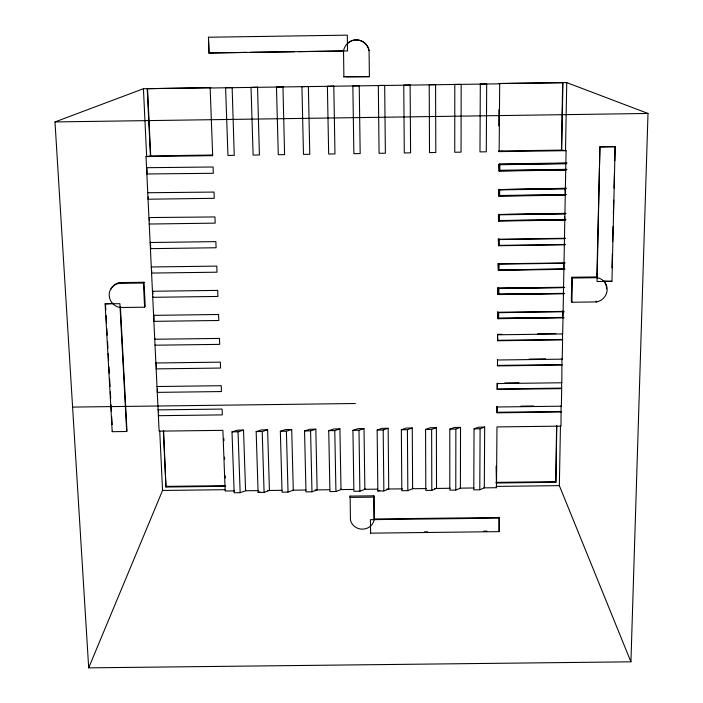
<?xml version="1.0" encoding="UTF-8"?>
<svg xmlns="http://www.w3.org/2000/svg" width="703" height="703" viewBox="0 0 703 703"><rect width="100%" height="100%" fill="white"/><g stroke="black" fill="none" stroke-linecap="round" stroke-linejoin="round"><path stroke-width="1.05" d="M460.28 487.495L460.412 488.146L460.527 427.38L454.49 427.45L449.806 429.146L449.797 490.132L455.79 490.061L460.412 488.146L474.121 487.979M455.79 490.061L455.86 429.076L460.527 427.38M484.156 487.205L484.314 487.856L484.675 427.072L478.638 427.152L474.042 428.848L473.787 489.842L479.789 489.771L484.314 487.856L496.494 487.706L496.977 426.923L561.003 426.123L561.099 405.64M479.789 489.771L480.096 428.768L484.675 427.072M496.494 487.706L496.116 466.186M498.779 125.951L498.902 109.615M497.091 412.828L496.951 406.448L497.091 412.828L561.266 412.02M497.135 407.002L561.372 406.185L561.697 388.636L497.276 389.453L497.135 383.065M497.32 359.505L497.504 359.998L562.233 359.163L562.593 339.918L497.662 340.762L497.522 334.338L501.845 334.285M497.856 291.745L497.891 287.72L498.216 294.566L563.727 293.696M498.436 218.361L498.471 214.23L498.796 221.032L565.089 220.118M497.276 389.453L497.32 383.583L561.802 382.766L561.961 358.671L562.233 359.163M497.504 359.998L497.46 365.911L562.128 365.077M497.662 340.762L497.522 334.338M562.751 315.981L562.839 310.972L563.121 311.403L497.882 312.255L498.023 318.696L564.193 317.8M563.56 287.237L498.075 288.107L498.032 294.162L564.65 293.538M565.221 262.948L498.269 263.774L498.409 270.251L564.175 269.363M565.564 244.442L498.409 245.4L499.218 245.347L499.271 239.152L498.462 239.248L498.603 245.734L564.632 244.837M565.098 219.767L498.612 220.724L498.655 214.529L566.143 213.369M567.084 162.991L499.868 163.931L499.051 164.493L499.192 171.022L566.012 170.091M497.706 334.795L562.699 333.951L566.082 150.679L499.156 151.62L499.692 83.815L499.104 83.472L566.75 82.611L648.008 113.464L630.925 661.822L88.692 667.85L54.992 121.935L143.43 88.736L210.601 87.77M498.023 318.696L497.698 311.833M498.409 270.251L498.084 263.414M498.603 245.734L498.269 238.915M565.546 195.206L498.998 196.128L498.858 189.608L566.609 188.281M499.192 171.022L498.858 164.265M498.822 294.408L498.875 288.318L498.075 288.107M565.107 269.091L499.025 269.97L499.068 263.836L498.269 263.774M498.612 220.724L499.42 220.522L499.464 214.283M498.998 196.128L499.622 195.496L499.666 189.212M566.02 169.731L498.998 170.794L499.824 170.275L499.868 163.931M374.189 518.981L499.077 517.487L499.13 531.635L370.604 533.164L370.428 519.675L499.244 518.129L499.13 531.635M496.169 483.014L555.836 482.284L556.574 425.535M566.082 150.679L561.442 150.108L562.646 82.567M555.836 482.284L556.829 426.106M561.723 150.319L562.927 82.673L499.297 83.587M630.925 661.822L559.351 485.641L560.449 426.062M565.502 150.266L566.75 82.611M561.697 388.636L561.53 382.247L561.802 382.766M562.593 339.918L562.426 333.494L562.699 333.951M564.579 216.419L564.808 219.819M571.811 277.254L571.337 301.42L571.917 302.246L596.583 301.921A12.698 12.188 -30.7 0 0 607.172 289.671A12.698 12.188 -30.7 0 0 597.163 277.685L596.513 276.929L571.811 277.254L572.4 278.019L571.917 302.246M596.838 277.307L599.931 146.795L615.143 146.584L611.953 281.323L597.049 281.516L599.931 146.795M611.97 267.852L612.339 253.651M612.656 241.63L613.06 226.331M613.368 214.318L613.745 200.118M614.053 188.096L614.457 172.806M614.774 160.785L615.143 146.584M350.12 496.098L350.076 497.416L373.917 497.126L374.198 519.675A12.083 11.424 0.5 0 1 362.458 529.157A12.083 11.424 0.5 0 1 350.446 519.956L350.12 496.098L373.891 495.808L373.917 497.126M341.025 488.945L340.999 489.596L335.929 491.511L329.935 491.59L328.732 430.658L333.881 428.962L339.909 428.883L340.999 489.596L353.635 489.446M293.371 489.525L293.274 490.176L288.028 492.091L282.044 492.17L280.348 431.264L285.682 429.559L291.71 429.489L293.274 490.176L305.91 490.026M245.742 490.105L245.584 490.756L240.154 492.671L234.169 492.75L231.999 431.87L237.509 430.166L243.528 430.087L245.584 490.756L258.203 490.606M347.862 43.024A13.225 12.979 89.6 0 1 369.066 50.511L369.4 76.653L343.952 76.812M225.399 486.3L165.961 487.03L163.606 430.456M88.692 667.85L162.56 490.457L159.73 431.062M343.468 51.011L343.503 50.95A13.269 13.014 89.6 0 1 369.084 50.642L369.066 50.511M158.667 415.139L158.386 415.693L222.324 414.893L222.104 409.076L158.105 409.884L158.386 409.331L158.526 412.23M112.823 303.388L105.107 303.872L112.199 431.686L126.672 431.51L126.979 430.965L120.406 307.106M112.199 431.686L112.515 431.15M155.31 344.742L155.02 345.208L219.696 344.365L219.477 338.415L154.739 339.259L155.029 338.802M153.026 296.894L152.736 297.307L217.912 296.438L217.684 290.392L152.446 291.262L152.744 290.866L152.885 293.88M119.475 282.606L118.789 283.379A12.663 12.127 31.7 0 0 109.185 295.594A12.663 12.127 31.7 0 0 120.072 307.527L144.607 307.202L145.222 306.367L144.045 282.272L119.475 282.606A12.628 12.1 31.8 0 0 110.907 289.311M144.607 307.202L143.421 283.045L144.045 282.272M120.072 307.527L120.749 306.693M151.584 266.622L151.286 266.982L216.788 266.103L217.007 272.193L151.576 273.072L151.778 270.673M148.061 192.727L214.028 192.068L214.257 198.308L148.052 199.221L148.263 196.875M234.459 490.896L225.153 491.002L222.895 430.341L159.124 431.141L146.022 156.593L150.706 155.899L212.236 155.029M146.022 156.593L212.675 155.653L210.153 88.007L210.821 87.647L147.226 88.683L150.398 156.11M431.809 490.351L436.519 488.436L436.387 427.679L430.359 427.758L425.579 429.454L425.807 490.422L431.809 490.351L431.633 429.375L436.387 427.679M412.564 488.075L412.626 488.726L412.257 427.978L406.229 428.057L401.351 429.753L401.835 490.712L407.828 490.641L412.626 488.726L426.326 488.559M383.856 490.931L388.741 489.016L388.135 428.285L382.107 428.355L377.142 430.06L377.863 491.002L383.856 490.931L383.188 429.981L388.135 428.285M377.863 491.002L379.822 490.237M364.866 488.655L364.866 489.306L364.013 428.584L357.985 428.663L352.932 430.359L353.89 491.292L359.883 491.221L364.866 489.306L377.502 489.156M311.974 491.801L317.132 489.886L315.805 429.19L309.777 429.261L304.54 430.965L305.981 491.88L311.974 491.801L310.585 430.886L315.805 429.19M264.082 492.381L269.425 490.466L267.615 429.788L261.595 429.867L256.164 431.572L258.098 492.46L264.082 492.381L262.21 431.493L267.615 429.788M258.098 492.46L259.89 491.819M401.351 429.753L407.406 429.682L412.257 427.978M352.932 430.359L358.978 430.28L364.013 428.584M328.732 430.658L334.777 430.588L339.909 428.883M280.348 431.264L286.393 431.194L291.71 429.489M231.999 431.87L238.036 431.791L243.528 430.087M208.501 37.197L208.87 52.989L246.243 52.373M208.29 37.241L347.308 35.15L347.537 50.95L208.87 52.989M250.611 52.312L294.32 51.67M298.696 51.609L342.405 50.968M346.069 76.785L369.4 76.653M210.153 88.007L499.692 83.815M54.992 121.935L648.008 113.464M600.248 146.989L615.476 146.769M561.442 150.108L498.576 150.996L499.156 151.62M499.051 164.493L565.555 163.333M499.244 164.722L566.135 163.781M499.824 170.275L566.961 169.335M499.042 189.872L565.669 188.949M499.622 195.496L566.495 194.573M565.555 194.854L498.805 195.856L498.858 189.608L565.098 188.43L565.265 194.942M498.655 214.529L564.922 213.615M498.849 214.819L565.203 213.914M149.238 224.029L215.188 223.132L214.951 216.946L149.247 217.552L149.396 220.637M499.42 220.522L566.029 219.608M498.462 239.248L565.678 238.255M498.647 239.574L564.746 238.677M498.453 264.135L564.289 263.256M564.184 269.021L498.216 269.873L499.025 269.97M118.789 283.379L143.421 283.045M572.4 278.019L597.163 277.685M603.121 281.077L611.953 281.323M498.875 288.318L564.764 287.439M498.26 288.502L563.841 287.632M498.216 294.223L563.736 293.353M105.107 303.872L119.888 303.678L126.672 431.51M153.597 315.357L218.589 314.496L218.809 320.498L153.887 321.35L153.887 314.926M498.067 312.686L564.307 311.745M498.023 318.362L563.288 317.501M537.549 333.82L555.932 333.582M497.478 340.296L562.321 339.452M529.095 359.092L545.528 358.882M497.276 365.411L561.855 364.585M156.997 386.527L221.234 385.701L221.454 391.562L157.27 392.379L157.419 388.926M504.78 382.968L518.963 382.792M497.091 388.926L561.425 388.109M72.594 407.09L355.375 403.513M520.87 406.149L533.92 405.983M496.907 412.266L560.994 411.457M256.164 431.572L262.21 431.493M304.54 430.965L310.585 430.886M377.142 430.06L383.188 429.981M425.579 429.454L431.633 429.375M449.806 429.146L455.86 429.076M474.042 428.848L480.096 428.768M166.233 486.379L225.593 485.659M495.993 482.363L555.572 481.643M162.56 490.457L225.531 489.692M496.142 486.414L559.351 485.641M267.439 490.492L282.052 490.316M315.146 489.912L329.769 489.736M386.755 489.042L402.441 488.849M434.524 488.462L450.219 488.269M424.357 531.863L427.652 531.828M483.602 531.16L486.889 531.125M497.882 312.255L498.682 312.615L498.629 318.652L497.838 318.266L563.006 317.413L562.734 316.974M501.933 150.952L502.522 151.576M595.942 301.095L596.583 301.921M564.008 262.887L563.736 262.527L563.903 268.994M498.418 220.426L498.796 221.032M497.838 293.766L498.216 294.566M499.077 517.487L499.244 518.129M105.441 303.485L105.81 310.032M106.109 315.489L106.531 323.125M106.838 328.582L107.199 335.129M107.559 341.676L107.919 348.222M108.227 353.679L108.587 360.226M108.947 366.773L109.317 373.319M109.615 378.776L110.037 386.413M110.336 391.87L110.705 398.416M111.065 404.963L111.425 411.51M111.733 416.967L112.155 424.603M147.542 88.569L150.706 155.899M163.333 431.018L165.961 487.03M143.43 88.736L146.637 156.163M223.835 438.487L223.923 440.684M224.529 457.135L224.608 459.331M225.224 475.782L225.303 477.978M208.65 41.389L209.081 52.927M238.036 431.791L240.154 492.671M286.393 431.194L288.028 492.091M374.198 519.675L373.891 495.808M334.777 430.588L335.929 491.511M343.53 50.88L343.89 77.022M358.978 430.28L359.883 491.221M370.595 532.505L370.604 533.164M407.406 429.682L407.828 490.641M605.687 284.276A12.663 12.153 -30.8 0 1 606.232 286.086M606.39 287.009A12.663 12.153 -30.8 0 1 606.496 288.898M603.789 281.059A12.663 12.153 -30.8 0 1 605.309 283.423M454.806 84.457L454.744 152.243L461.054 152.156L461.177 84.369L454.806 84.457M480.307 84.088L479.982 151.892L486.291 151.804L486.687 84L480.307 84.088M359.233 85.731L360.173 153.579L353.873 153.667L352.853 85.933L359.233 85.731M333.802 86.1L334.971 153.931L328.67 154.019L327.387 86.302L333.802 86.1M156.435 368.39L156.154 368.882L220.575 368.056L220.355 362.15L155.873 362.985L156.154 362.493L156.435 368.39M308.371 86.469L309.777 154.282L303.476 154.379L301.93 86.671L308.371 86.469M150.714 248.308L150.416 248.651L216.102 247.755L215.874 241.621L150.117 242.509L150.424 242.184L150.714 248.308M282.957 86.838L284.592 154.642L278.291 154.73L276.472 87.04L282.957 86.838M147.173 173.975L213.325 173.29L213.097 166.998L146.874 167.701L147.173 173.975M257.544 87.198L259.407 154.994L253.115 155.082L251.033 87.409L257.544 87.198M232.139 87.567L234.24 155.354L227.948 155.442L225.593 87.778L232.139 87.567M384.673 85.362L378.311 85.45L379.075 153.307L385.376 153.219L384.673 85.362M410.121 84.993L403.759 85.081L404.295 152.955L410.596 152.867L410.121 84.993M435.579 84.624L429.208 84.72L429.515 152.604L435.816 152.507L435.579 84.624"/></g></svg>
